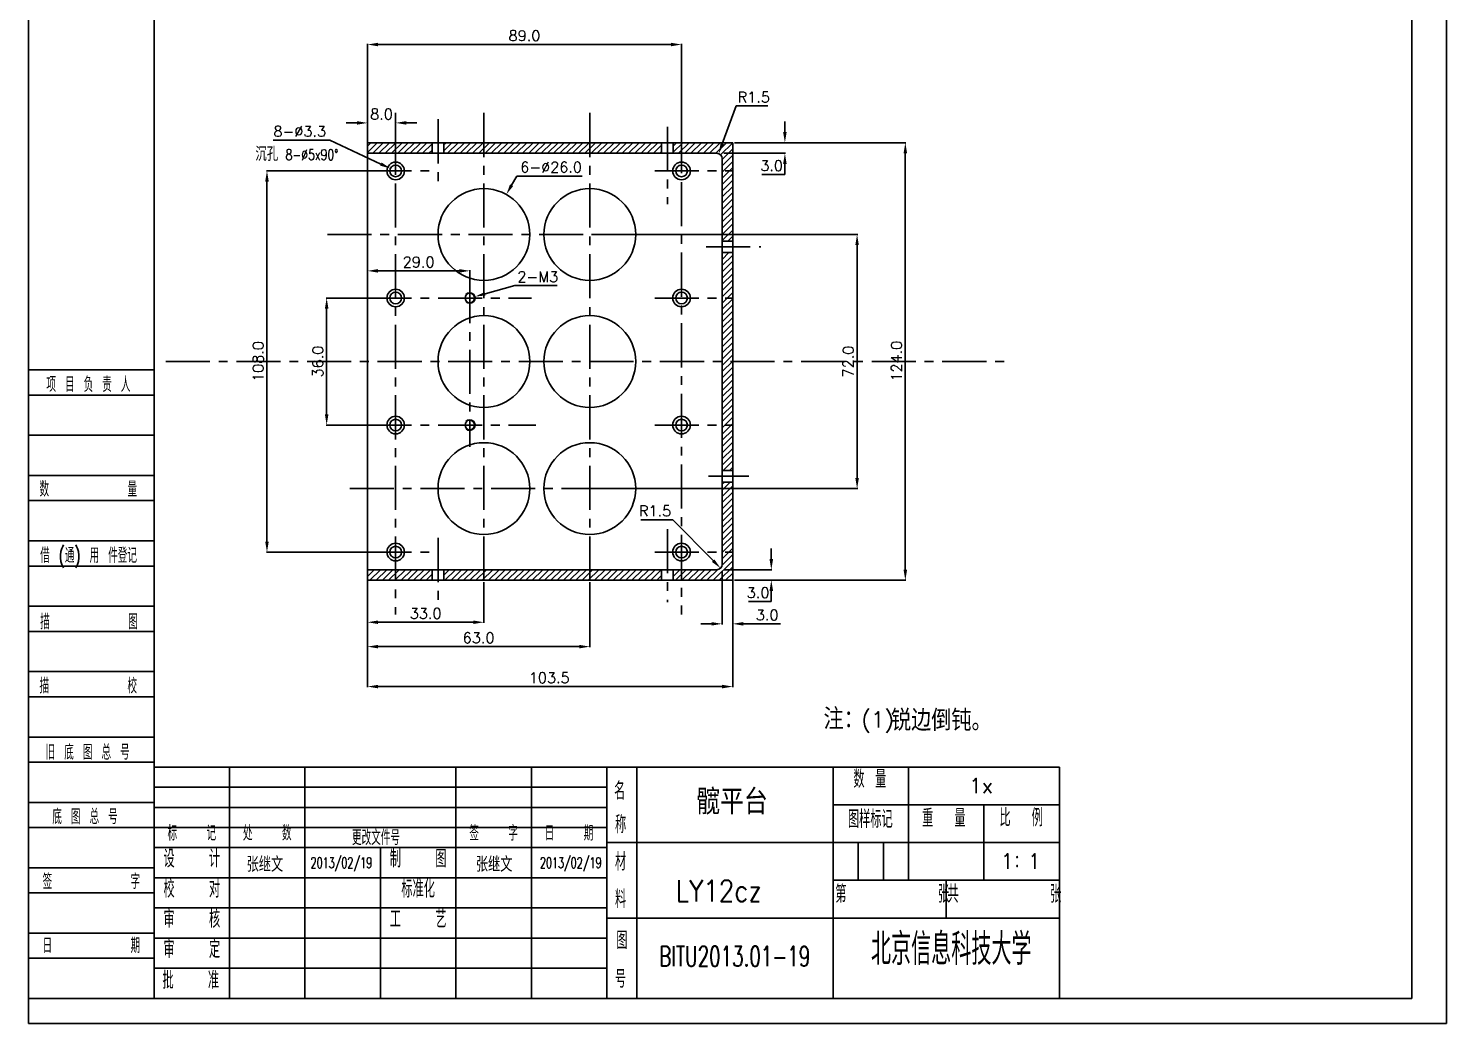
# Model space of a CAD drawing. Extents: x 2854 to 5858, y -1165 to 723.
# Drawn here: x 5456.1 to 5857.9, y -726.4 to -444.3 of the extents above; entities that cross this region are included whole.
import ezdxf
from ezdxf.enums import TextEntityAlignment as Align

# ---------------------------------------------------------------- set-up
doc = ezdxf.new("R2010")
doc.units = 0
doc.header["$MEASUREMENT"] = 0
doc.linetypes.add('PF_CENTER', pattern=[2, 1.25, -0.25, 0.25, -0.25])
doc.layers.get('0').update_dxf_attribs({"linetype": 'CONTINUOUS'})
doc.layers.get('DEFPOINTS').update_dxf_attribs({"linetype": 'CONTINUOUS'})
for name, color, linetype in [('SMPEN_CENTER', 4, 'PF_CENTER'), ('SMPEN_DIM', 3, 'CONTINUOUS'), ('SMPEN_HATCH', 6, 'CONTINUOUS'), ('SMPEN_TEXT', 6, 'CONTINUOUS'), ('SMPEN_THICK', 7, 'CONTINUOUS')]:
    doc.layers.add(name, color=color, linetype=linetype)
doc.styles.get("Standard").update_dxf_attribs({"font": 'txt.shx', "bigfont": 'hshztxt.shx'})
doc.dimstyles.get("Standard").update_dxf_attribs({"dimtxt": 3, "dimasz": 3, "dimexe": 0.18, "dimexo": 0.5, "dimgap": 1, "dimtad": 1, "dimtoh": 1, "dimdec": 1, "dimzin": 0, "dimdsep": 46, "dimtxsty": 'Standard', "dimcen": 0, "dimadec": 1, "dimazin": 0, "dimtfac": 1, "dimtdec": 1, "dimtofl": 0, "dimtmove": 0, "dimatfit": 3, "dimfxl": 0, "dimtolj": 1, "dimtzin": 0, "dimarcsym": 0})
doc.dimstyles.new('STANDARD$0', dxfattribs={"dimtxt": 3, "dimasz": 3, "dimexe": 0.18, "dimexo": 0.5, "dimgap": 1, "dimtad": 1, "dimtoh": 1, "dimdec": 1, "dimzin": 0, "dimdsep": 46, "dimtxsty": 'Standard', "dimcen": 0, "dimadec": 1, "dimazin": 0, "dimtfac": 1, "dimtdec": 1, "dimtofl": 0, "dimtmove": 0, "dimatfit": 3, "dimfxl": 0, "dimtolj": 1, "dimtzin": 0, "dimarcsym": 0})

# ---------------------------------------------------------------- blocks, each defined once
blk = doc.blocks.new('ADDBOX')
for p, q in [((0, 125), (0, 0)), ((0, 125), (25, 125)), ((25, 0), (25, 125))]:
    blk.add_line(p, q)
at = {"color": 1}
for p, q in [((0, 120), (25, 120)), ((0, 99), (25, 99)), ((0, 86), (25, 86)), ((0, 73), (25, 73)), ((0, 60), (25, 60)), ((0, 47), (25, 47)), ((0, 21), (25, 21)), ((0, 8), (25, 8))]:
    blk.add_line(p, q, dxfattribs=at)
for points in [[(0, 112), (25, 112)], [(0, 34), (25, 34)]]:
    blk.add_lwpolyline(points, dxfattribs=at)
for points in [[(0, 104), (25, 104)], [(0, 91), (25, 91)], [(0, 78), (25, 78)], [(0, 65), (25, 65)], [(0, 52), (25, 52)], [(0, 39), (25, 39)], [(0, 26), (25, 26)], [(0, 13), (25, 13)], [(0, 0), (25, 0)]]:
    blk.add_lwpolyline(points)
at = {"color": 1, "width": 0.67}
for s, p in [('项 目 负 责 人', (3.58, 120.61)), ('数        量', (2.2, 99.8)), ('借 (通) 用 件登记', (2.35, 86.62)), ('描        图', (2.35, 73.41)), ('描        校', (2.2, 60.68)), ('旧 底 图 总 号', (3.43, 47.48)), (' 底 图 总 号', (2.97, 34.66)), ('签        字', (2.82, 21.77)), ('日        期', (2.82, 9.04))]:
    blk.add_text(s, height=3, dxfattribs=at).set_placement(p)
at = {"color": 1, "ltscale": 20, "width": 0.67}
blk.add_attdef('PRJMANAGER', text='', height=3.5, dxfattribs=at).set_placement((1.5, 113), align=Align.BOTTOM_LEFT)
at = {"color": 1, "width": 0.67}
for tag, p in [('NUM', (1.5, 92)), ('DRAFTER', (1.5, 66)), ('DVERI', (1.5, 53)), ('OLDDRAWNO', (1.5, 40)), ('DRAWNO', (1.5, 27)), ('SIGNER', (1.5, 14)), ('DATE', (1.5, 1))]:
    blk.add_attdef(tag, text='', height=3.5, dxfattribs=at).set_placement(p, align=Align.BOTTOM_LEFT)
blk = doc.blocks.new('*D528')
at = {"layer": 'DEFPOINTS', "color": 0, "ltscale": 10}
for p in [(5558.67, -484.03), (5561.66, -485.43)]:
    blk.add_point(p, dxfattribs=at)
at = {"layer": 'SMPEN_DIM', "color": 0, "lineweight": -2, "ltscale": 10}
for p, q in [((5525.49, -476), (5541.49, -476)), ((5541.49, -476), (5555.95, -482.76))]:
    blk.add_line(p, q, dxfattribs=at)
at = {"layer": 'SMPEN_DIM', "color": 0, "ltscale": 10}
blk.add_solid([(5556.16, -482.31), (5555.74, -483.21), (5558.67, -484.03)], dxfattribs=at)
at = {"layer": 'SMPEN_DIM', "color": 0, "ltscale": 10, "insert": (5532.99, -473.5), "char_height": 3, "attachment_point": 5}
blk.add_mtext('\\A1;8-∅3.3', dxfattribs=at)
blk = doc.blocks.new('*D527')
at = {"layer": 'DEFPOINTS', "color": 0, "ltscale": 10}
for p in [(5591.53, -491.39), (5578.8, -514.06)]:
    blk.add_point(p, dxfattribs=at)
at = {"layer": 'SMPEN_DIM', "color": 0, "lineweight": -2, "ltscale": 10}
for p, q in [((5594.46, -486.16), (5592.99, -488.78)), ((5612.96, -486.16), (5594.46, -486.16))]:
    blk.add_line(p, q, dxfattribs=at)
at = {"layer": 'SMPEN_DIM', "color": 0, "ltscale": 10}
blk.add_solid([(5592.56, -488.53), (5593.43, -489.02), (5591.53, -491.39)], dxfattribs=at)
at = {"layer": 'SMPEN_DIM', "color": 0, "ltscale": 10, "insert": (5604.21, -483.66), "char_height": 3, "attachment_point": 5}
blk.add_mtext('\\A1;6-∅26.0', dxfattribs=at)
blk = doc.blocks.new('*D526')
at = {"layer": 'DEFPOINTS', "color": 0, "ltscale": 10}
for p in [(5615.16, -502.73), (5615.16, -574.73), (5690.9, -574.73)]:
    blk.add_point(p, dxfattribs=at)
at = {"layer": 'SMPEN_DIM', "color": 0, "lineweight": -2, "ltscale": 10}
for p, q in [((5615.66, -502.73), (5691.08, -502.73)), ((5690.9, -505.73), (5690.9, -571.73)), ((5615.66, -574.73), (5691.08, -574.73))]:
    blk.add_line(p, q, dxfattribs=at)
at = {"layer": 'SMPEN_DIM', "color": 0, "ltscale": 10}
for points in [[(5690.4, -505.73), (5691.4, -505.73), (5690.9, -502.73)], [(5690.4, -571.73), (5691.4, -571.73), (5690.9, -574.73)]]:
    blk.add_solid(points, dxfattribs=at)
at = {"layer": 'SMPEN_DIM', "color": 0, "ltscale": 10, "insert": (5688.4, -538.73), "char_height": 3, "attachment_point": 5, "rotation": 90}
blk.add_mtext('\\A1;72.0', dxfattribs=at)
blk = doc.blocks.new('*D525')
at = {"layer": 'DEFPOINTS', "color": 0, "ltscale": 10}
for p in [(5560.16, -484.73), (5523.7, -592.73), (5560.16, -592.73)]:
    blk.add_point(p, dxfattribs=at)
at = {"layer": 'SMPEN_DIM', "color": 0, "lineweight": -2, "ltscale": 10}
for p, q in [((5559.66, -484.73), (5523.52, -484.73)), ((5523.7, -487.73), (5523.7, -589.73)), ((5559.66, -592.73), (5523.52, -592.73))]:
    blk.add_line(p, q, dxfattribs=at)
at = {"layer": 'SMPEN_DIM', "color": 0, "ltscale": 10}
for points in [[(5523.2, -487.73), (5524.2, -487.73), (5523.7, -484.73)], [(5523.2, -589.73), (5524.2, -589.73), (5523.7, -592.73)]]:
    blk.add_solid(points, dxfattribs=at)
at = {"layer": 'SMPEN_DIM', "color": 0, "ltscale": 10, "insert": (5521.2, -538.73), "char_height": 3, "attachment_point": 5, "rotation": 90}
blk.add_mtext('\\A1;108.0', dxfattribs=at)
blk = doc.blocks.new('*D524')
at = {"layer": 'DEFPOINTS', "color": 0, "ltscale": 10}
for p in [(5560.16, -520.73), (5540.61, -556.73), (5560.16, -556.73)]:
    blk.add_point(p, dxfattribs=at)
at = {"layer": 'SMPEN_DIM', "color": 0, "lineweight": -2, "ltscale": 10}
for p, q in [((5559.66, -520.73), (5540.43, -520.73)), ((5540.61, -523.73), (5540.61, -553.73)), ((5559.66, -556.73), (5540.43, -556.73))]:
    blk.add_line(p, q, dxfattribs=at)
at = {"layer": 'SMPEN_DIM', "color": 0, "ltscale": 10}
for points in [[(5540.11, -523.73), (5541.11, -523.73), (5540.61, -520.73)], [(5540.11, -553.73), (5541.11, -553.73), (5540.61, -556.73)]]:
    blk.add_solid(points, dxfattribs=at)
at = {"layer": 'SMPEN_DIM', "color": 0, "ltscale": 10, "insert": (5538.11, -538.73), "char_height": 3, "attachment_point": 5, "rotation": 90}
blk.add_mtext('\\A1;36.0', dxfattribs=at)
blk = doc.blocks.new('*D523')
at = {"layer": 'DEFPOINTS', "color": 0, "ltscale": 10}
for p in [(5641.16, -448.9), (5552.16, -479.73), (5641.16, -484.73)]:
    blk.add_point(p, dxfattribs=at)
at = {"layer": 'SMPEN_DIM', "color": 0, "lineweight": -2, "ltscale": 10}
for p, q in [((5552.16, -479.23), (5552.16, -448.72)), ((5555.16, -448.9), (5638.16, -448.9)), ((5641.16, -484.23), (5641.16, -448.72))]:
    blk.add_line(p, q, dxfattribs=at)
at = {"layer": 'SMPEN_DIM', "color": 0, "ltscale": 10}
for points in [[(5555.16, -448.4), (5555.16, -449.4), (5552.16, -448.9)], [(5638.16, -448.4), (5638.16, -449.4), (5641.16, -448.9)]]:
    blk.add_solid(points, dxfattribs=at)
at = {"layer": 'SMPEN_DIM', "color": 0, "ltscale": 10, "insert": (5596.66, -446.4), "char_height": 3, "attachment_point": 5}
blk.add_mtext('\\A1;89.0', dxfattribs=at)
blk = doc.blocks.new('*D522')
at = {"layer": 'DEFPOINTS', "color": 0, "ltscale": 10}
for p in [(5560.16, -471.11), (5552.16, -479.73), (5560.16, -484.73)]:
    blk.add_point(p, dxfattribs=at)
at = {"layer": 'SMPEN_DIM', "color": 0, "lineweight": -2, "ltscale": 10}
for p, q in [((5549.16, -471.11), (5546.16, -471.11)), ((5552.16, -479.23), (5552.16, -470.93)), ((5560.16, -484.23), (5560.16, -470.93)), ((5563.16, -471.11), (5566.16, -471.11))]:
    blk.add_line(p, q, dxfattribs=at)
at = {"layer": 'SMPEN_DIM', "color": 0, "ltscale": 10}
for points in [[(5549.16, -470.61), (5549.16, -471.61), (5552.16, -471.11)], [(5563.16, -470.61), (5563.16, -471.61), (5560.16, -471.11)]]:
    blk.add_solid(points, dxfattribs=at)
at = {"layer": 'SMPEN_DIM', "color": 0, "ltscale": 10, "insert": (5556.16, -468.61), "char_height": 3, "attachment_point": 5}
blk.add_mtext('\\A1;8.0', dxfattribs=at)
blk = doc.blocks.new('*D521')
at = {"layer": 'DEFPOINTS', "color": 0, "ltscale": 10}
for p in [(5552.16, -600.73), (5615.16, -600.73), (5615.16, -619.52)]:
    blk.add_point(p, dxfattribs=at)
at = {"layer": 'SMPEN_DIM', "color": 0, "lineweight": -2, "ltscale": 10}
for p, q in [((5552.16, -601.23), (5552.16, -619.7)), ((5615.16, -601.23), (5615.16, -619.7)), ((5555.16, -619.52), (5612.16, -619.52))]:
    blk.add_line(p, q, dxfattribs=at)
at = {"layer": 'SMPEN_DIM', "color": 0, "ltscale": 10}
for points in [[(5555.16, -619.02), (5555.16, -620.02), (5552.16, -619.52)], [(5612.16, -619.02), (5612.16, -620.02), (5615.16, -619.52)]]:
    blk.add_solid(points, dxfattribs=at)
at = {"layer": 'SMPEN_DIM', "color": 0, "ltscale": 10, "insert": (5583.66, -617.02), "char_height": 3, "attachment_point": 5}
blk.add_mtext('\\A1;63.0', dxfattribs=at)
blk = doc.blocks.new('*D520')
at = {"layer": 'DEFPOINTS', "color": 0, "ltscale": 10}
for p in [(5552.16, -600.73), (5585.16, -600.73), (5585.16, -612.61)]:
    blk.add_point(p, dxfattribs=at)
at = {"layer": 'SMPEN_DIM', "color": 0, "lineweight": -2, "ltscale": 10}
for p, q in [((5552.16, -601.23), (5552.16, -612.79)), ((5585.16, -601.23), (5585.16, -612.79)), ((5555.16, -612.61), (5582.16, -612.61))]:
    blk.add_line(p, q, dxfattribs=at)
at = {"layer": 'SMPEN_DIM', "color": 0, "ltscale": 10}
for points in [[(5555.16, -612.11), (5555.16, -613.11), (5552.16, -612.61)], [(5582.16, -612.11), (5582.16, -613.11), (5585.16, -612.61)]]:
    blk.add_solid(points, dxfattribs=at)
at = {"layer": 'SMPEN_DIM', "color": 0, "ltscale": 10, "insert": (5568.66, -610.11), "char_height": 3, "attachment_point": 5}
blk.add_mtext('\\A1;33.0', dxfattribs=at)
blk = doc.blocks.new('*D519')
at = {"layer": 'DEFPOINTS', "color": 0, "ltscale": 10}
for p in [(5552.16, -574.73), (5655.66, -574.73), (5655.66, -630.84)]:
    blk.add_point(p, dxfattribs=at)
at = {"layer": 'SMPEN_DIM', "color": 0, "lineweight": -2, "ltscale": 10}
for p, q in [((5552.16, -575.23), (5552.16, -631.02)), ((5655.66, -575.23), (5655.66, -631.02)), ((5555.16, -630.84), (5652.66, -630.84))]:
    blk.add_line(p, q, dxfattribs=at)
at = {"layer": 'SMPEN_DIM', "color": 0, "ltscale": 10}
for points in [[(5555.16, -630.34), (5555.16, -631.34), (5552.16, -630.84)], [(5652.66, -630.34), (5652.66, -631.34), (5655.66, -630.84)]]:
    blk.add_solid(points, dxfattribs=at)
at = {"layer": 'SMPEN_DIM', "color": 0, "ltscale": 10, "insert": (5603.68, -628.34), "char_height": 3, "attachment_point": 5}
blk.add_mtext('\\A1;103.5', dxfattribs=at)
blk = doc.blocks.new('*D518')
at = {"layer": 'DEFPOINTS', "color": 0, "ltscale": 10}
for p in [(5652.66, -597.73), (5655.66, -600.73), (5655.66, -613.06)]:
    blk.add_point(p, dxfattribs=at)
at = {"layer": 'SMPEN_DIM', "color": 0, "lineweight": -2, "ltscale": 10}
for p, q in [((5652.66, -598.23), (5652.66, -613.24)), ((5655.66, -601.23), (5655.66, -613.24)), ((5649.66, -613.06), (5646.66, -613.06)), ((5658.66, -613.06), (5669.16, -613.06))]:
    blk.add_line(p, q, dxfattribs=at)
at = {"layer": 'SMPEN_DIM', "color": 0, "ltscale": 10}
for points in [[(5649.66, -612.56), (5649.66, -613.56), (5652.66, -613.06)], [(5658.66, -612.56), (5658.66, -613.56), (5655.66, -613.06)]]:
    blk.add_solid(points, dxfattribs=at)
at = {"layer": 'SMPEN_DIM', "color": 0, "ltscale": 10, "insert": (5665.41, -610.56), "char_height": 3, "attachment_point": 5}
blk.add_mtext('\\A1;3.0', dxfattribs=at)
blk = doc.blocks.new('*D517')
at = {"layer": 'DEFPOINTS', "color": 0, "ltscale": 10}
for p in [(5652.66, -597.73), (5655.66, -600.73), (5666.59, -600.73)]:
    blk.add_point(p, dxfattribs=at)
at = {"layer": 'SMPEN_DIM', "color": 0, "lineweight": -2, "ltscale": 10}
for p, q in [((5666.59, -594.73), (5666.59, -591.73)), ((5653.16, -597.73), (5666.77, -597.73)), ((5656.16, -600.73), (5666.77, -600.73)), ((5666.59, -606.73), (5660.09, -606.73)), ((5666.59, -603.73), (5666.59, -606.73))]:
    blk.add_line(p, q, dxfattribs=at)
at = {"layer": 'SMPEN_DIM', "color": 0, "ltscale": 10}
for points in [[(5666.09, -594.73), (5667.09, -594.73), (5666.59, -597.73)], [(5666.09, -603.73), (5667.09, -603.73), (5666.59, -600.73)]]:
    blk.add_solid(points, dxfattribs=at)
at = {"layer": 'SMPEN_DIM', "color": 0, "ltscale": 10, "insert": (5662.84, -604.23), "char_height": 3, "attachment_point": 5}
blk.add_mtext('\\A1;3.0', dxfattribs=at)
blk = doc.blocks.new('*D516')
at = {"layer": 'DEFPOINTS', "color": 0, "ltscale": 10}
for p in [(5655.66, -476.73), (5652.66, -479.73), (5670.44, -479.73)]:
    blk.add_point(p, dxfattribs=at)
at = {"layer": 'SMPEN_DIM', "color": 0, "lineweight": -2, "ltscale": 10}
for p, q in [((5670.44, -473.73), (5670.44, -470.73)), ((5656.16, -476.73), (5670.62, -476.73)), ((5653.16, -479.73), (5670.62, -479.73)), ((5670.44, -485.73), (5663.94, -485.73)), ((5670.44, -482.73), (5670.44, -485.73))]:
    blk.add_line(p, q, dxfattribs=at)
at = {"layer": 'SMPEN_DIM', "color": 0, "ltscale": 10}
for points in [[(5669.94, -473.73), (5670.94, -473.73), (5670.44, -476.73)], [(5669.94, -482.73), (5670.94, -482.73), (5670.44, -479.73)]]:
    blk.add_solid(points, dxfattribs=at)
at = {"layer": 'SMPEN_DIM', "color": 0, "ltscale": 10, "insert": (5666.69, -483.23), "char_height": 3, "attachment_point": 5}
blk.add_mtext('\\A1;3.0', dxfattribs=at)
blk = doc.blocks.new('*D515')
at = {"layer": 'DEFPOINTS', "color": 0, "ltscale": 10}
for p in [(5655.66, -476.73), (5655.66, -600.73), (5704.56, -600.73)]:
    blk.add_point(p, dxfattribs=at)
at = {"layer": 'SMPEN_DIM', "color": 0, "lineweight": -2, "ltscale": 10}
for p, q in [((5656.16, -476.73), (5704.74, -476.73)), ((5704.56, -479.73), (5704.56, -597.73)), ((5656.16, -600.73), (5704.74, -600.73))]:
    blk.add_line(p, q, dxfattribs=at)
at = {"layer": 'SMPEN_DIM', "color": 0, "ltscale": 10}
for points in [[(5704.06, -479.73), (5705.06, -479.73), (5704.56, -476.73)], [(5704.06, -597.73), (5705.06, -597.73), (5704.56, -600.73)]]:
    blk.add_solid(points, dxfattribs=at)
at = {"layer": 'SMPEN_DIM', "color": 0, "ltscale": 10, "insert": (5702.06, -538.64), "char_height": 3, "attachment_point": 5, "rotation": 90}
blk.add_mtext('\\A1;124.0', dxfattribs=at)
blk = doc.blocks.new('*D764')
at = {"layer": 'DEFPOINTS', "color": 0, "ltscale": 10}
for p in [(5651.16, -481.23), (5651.68, -479.82)]:
    blk.add_point(p, dxfattribs=at)
at = {"layer": 'SMPEN_DIM', "color": 0, "lineweight": -2, "ltscale": 10}
for p, q in [((5656.64, -466.32), (5652.71, -477)), ((5665.64, -466.32), (5656.64, -466.32))]:
    blk.add_line(p, q, dxfattribs=at)
at = {"layer": 'SMPEN_DIM', "color": 0, "ltscale": 10}
blk.add_solid([(5652.24, -476.83), (5653.18, -477.18), (5651.68, -479.82)], dxfattribs=at)
at = {"layer": 'SMPEN_DIM', "color": 0, "ltscale": 10, "insert": (5661.64, -463.82), "char_height": 3, "attachment_point": 5}
blk.add_mtext('\\A1;R1.5', dxfattribs=at)
blk = doc.blocks.new('*D765')
at = {"layer": 'DEFPOINTS', "color": 0, "ltscale": 10}
for p in [(5651.16, -596.23), (5652.22, -597.3)]:
    blk.add_point(p, dxfattribs=at)
at = {"layer": 'SMPEN_DIM', "color": 0, "lineweight": -2, "ltscale": 10}
for p, q in [((5629.67, -583.57), (5638.67, -583.57)), ((5638.67, -583.57), (5650.11, -595.16))]:
    blk.add_line(p, q, dxfattribs=at)
at = {"layer": 'SMPEN_DIM', "color": 0, "ltscale": 10}
blk.add_solid([(5650.46, -594.81), (5649.75, -595.51), (5652.22, -597.3)], dxfattribs=at)
at = {"layer": 'SMPEN_DIM', "color": 0, "ltscale": 10, "insert": (5633.67, -581.07), "char_height": 3, "attachment_point": 5}
blk.add_mtext('\\A1;R1.5', dxfattribs=at)
blk = doc.blocks.new('*D766')
at = {"layer": 'DEFPOINTS', "color": 0, "ltscale": 10}
for p in [(5579.72, -521.13), (5582.61, -520.33)]:
    blk.add_point(p, dxfattribs=at)
at = {"layer": 'SMPEN_DIM', "color": 0, "lineweight": -2, "ltscale": 10}
for p, q in [((5593.93, -517.2), (5585.5, -519.53)), ((5605.93, -517.2), (5593.93, -517.2))]:
    blk.add_line(p, q, dxfattribs=at)
at = {"layer": 'SMPEN_DIM', "color": 0, "ltscale": 10}
blk.add_solid([(5585.37, -519.05), (5585.63, -520.01), (5582.61, -520.33)], dxfattribs=at)
at = {"layer": 'SMPEN_DIM', "color": 0, "ltscale": 10, "insert": (5600.43, -514.7), "char_height": 3, "attachment_point": 5}
blk.add_mtext('\\A1;2-M3', dxfattribs=at)
blk = doc.blocks.new('*D767')
at = {"layer": 'DEFPOINTS', "color": 0, "ltscale": 10}
for p in [(5552.16, -513.04), (5552.16, -520.73), (5581.16, -520.73)]:
    blk.add_point(p, dxfattribs=at)
at = {"layer": 'SMPEN_DIM', "color": 0, "lineweight": -2, "ltscale": 10}
for p, q in [((5552.16, -520.23), (5552.16, -512.86)), ((5578.16, -513.04), (5555.16, -513.04)), ((5581.16, -520.23), (5581.16, -512.86))]:
    blk.add_line(p, q, dxfattribs=at)
at = {"layer": 'SMPEN_DIM', "color": 0, "ltscale": 10}
for points in [[(5555.16, -512.54), (5555.16, -513.54), (5552.16, -513.04)], [(5578.16, -512.54), (5578.16, -513.54), (5581.16, -513.04)]]:
    blk.add_solid(points, dxfattribs=at)
at = {"layer": 'SMPEN_DIM', "color": 0, "ltscale": 10, "insert": (5566.66, -510.54), "char_height": 3, "attachment_point": 5}
blk.add_mtext('\\A1;29.0', dxfattribs=at)

msp = doc.modelspace()

# ---------------------------------------------------------------- hatches: boundary and pattern name
at = {"layer": 'SMPEN_HATCH', "ltscale": 10}
h = msp.add_hatch(dxfattribs=at)
h.set_pattern_fill('ANSI31', color=256, scale=10, style=0)
h.paths.add_polyline_path([(5560.16, -479.73), (5560.16, -476.73), (5552.16, -476.73), (5552.16, -479.73)])
h.paths.add_polyline_path([(5570.51, -479.73), (5570.51, -476.73), (5560.16, -476.73), (5560.16, -479.73)])
h.paths.add_polyline_path([(5585.16, -479.73), (5585.16, -476.73), (5573.81, -476.73), (5573.81, -479.73)])
h.paths.add_polyline_path([(5615.16, -479.73), (5615.16, -476.73), (5585.16, -476.73), (5585.16, -479.73)])
h.paths.add_polyline_path([(5615.16, -476.73), (5615.16, -479.73), (5635.51, -479.73), (5635.51, -476.73)])
h.paths.add_polyline_path([(5638.81, -479.73), (5641.16, -479.73), (5641.16, -476.73), (5638.81, -476.73)])
h.paths.add_polyline_path([(5651.16, -479.73, -0.414214), (5652.66, -481.23), (5652.66, -484.73), (5655.66, -484.73), (5655.66, -476.73), (5641.16, -476.73), (5641.16, -479.73)])
h.paths.add_polyline_path([(5655.66, -484.73), (5652.66, -484.73), (5652.66, -502.73), (5655.66, -502.73)])
h.paths.add_polyline_path([(5652.66, -504.58), (5655.66, -504.58), (5655.66, -502.73), (5652.66, -502.73)])
h.paths.add_polyline_path([(5655.66, -507.88), (5652.66, -507.88), (5652.66, -520.73), (5655.66, -520.73)])
h.paths.add_polyline_path([(5652.66, -538.73), (5655.66, -538.73), (5655.66, -520.73), (5652.66, -520.73)])
h.paths.add_polyline_path([(5652.66, -556.73), (5655.66, -556.73), (5655.66, -538.73), (5652.66, -538.73)])
h.paths.add_polyline_path([(5655.66, -556.73), (5652.66, -556.73), (5652.66, -569.58), (5655.66, -569.58)])
h.paths.add_polyline_path([(5652.66, -572.88), (5652.66, -574.73), (5655.66, -574.73), (5655.66, -572.88)])
h.paths.add_polyline_path([(5652.66, -592.73), (5655.66, -592.73), (5655.66, -574.73), (5652.66, -574.73)])
h.paths.add_polyline_path([(5655.66, -592.73), (5652.66, -592.73), (5652.66, -596.23, -0.414214), (5651.16, -597.73), (5641.16, -597.73), (5641.16, -600.73), (5655.66, -600.73)])
h.paths.add_polyline_path([(5638.81, -600.73), (5641.16, -600.73), (5641.16, -597.73), (5638.81, -597.73)])
h.paths.add_polyline_path([(5615.16, -597.73), (5615.16, -600.73), (5635.51, -600.73), (5635.51, -597.73)])
h.paths.add_polyline_path([(5615.16, -600.73), (5615.16, -597.73), (5585.16, -597.73), (5585.16, -600.73)])
h.paths.add_polyline_path([(5585.16, -600.73), (5585.16, -597.73), (5573.81, -597.73), (5573.81, -600.73)])
h.paths.add_polyline_path([(5560.16, -597.73), (5560.16, -600.73), (5570.51, -600.73), (5570.51, -597.73)])
h.paths.add_polyline_path([(5552.16, -597.73), (5552.16, -600.73), (5560.16, -600.73), (5560.16, -597.73)])

# ---------------------------------------------------------------- linework, layer by layer
at = {"linetype": 'Continuous'}
for p, q in [((5491.72, -719.23), (5491.72, -310.25)), ((5848.05, -719.23), (5848.05, -310.25))]:
    msp.add_line(p, q, dxfattribs=at)
at = {"ltscale": 10}
for p, q in [((5552.16, -476.73), (5655.66, -476.73)), ((5552.16, -476.73), (5552.16, -600.73)), ((5570.51, -476.73), (5570.51, -479.73)), ((5573.81, -476.73), (5573.81, -479.73)), ((5573.81, -476.73), (5573.81, -479.73)), ((5635.51, -476.73), (5635.51, -479.73)), ((5638.81, -476.73), (5638.81, -479.73)), ((5655.66, -476.73), (5655.66, -600.73)), ((5552.16, -479.73), (5651.16, -479.73)), ((5652.66, -481.23), (5652.66, -596.23)), ((5652.66, -504.58), (5655.66, -504.58)), ((5652.66, -507.88), (5655.66, -507.88)), ((5652.66, -569.58), (5655.66, -569.58)), ((5652.66, -572.88), (5655.66, -572.88)), ((5552.16, -597.73), (5651.16, -597.73)), ((5570.51, -597.73), (5570.51, -600.73)), ((5573.81, -597.73), (5573.81, -600.73)), ((5573.81, -597.73), (5573.81, -600.73)), ((5635.51, -597.73), (5635.51, -600.73)), ((5638.81, -597.73), (5638.81, -600.73)), ((5552.16, -600.73), (5655.66, -600.73)), ((5748.22, -653.68), (5748.22, -719.23))]:
    msp.add_line(p, q, dxfattribs=at)
at = {"color": 7}
for p, q in [((5491.72, -653.68), (5748.22, -653.68)), ((5491.72, -653.68), (5748.22, -653.68)), ((5491.72, -719.23), (5491.72, -653.68)), ((5619.97, -719.23), (5619.97, -653.68)), ((5684.1, -719.23), (5684.1, -653.68)), ((5619.97, -675.05), (5748.22, -675.05)), ((5491.72, -676.48), (5619.97, -676.48)), ((5619.97, -696.43), (5748.22, -696.43))]:
    msp.add_line(p, q, dxfattribs=at)
at = {"color": 6}
for p, q in [((5513.1, -719.23), (5513.1, -653.68)), ((5534.47, -719.23), (5534.47, -653.68)), ((5577.22, -719.23), (5577.22, -653.68)), ((5598.6, -719.23), (5598.6, -653.68)), ((5628.52, -719.23), (5628.52, -653.68)), ((5705.47, -653.68), (5705.47, -685.74)), ((5491.72, -659.38), (5619.97, -659.38)), ((5491.72, -665.08), (5619.97, -665.08)), ((5726.85, -664.37), (5726.85, -685.74)), ((5491.72, -670.78), (5619.97, -670.78)), ((5691.22, -675.05), (5691.22, -685.74)), ((5698.35, -675.05), (5698.35, -685.74)), ((5555.85, -719.23), (5555.85, -676.48)), ((5491.72, -685.03), (5619.97, -685.03)), ((5716.16, -685.74), (5716.16, -696.43)), ((5491.72, -693.58), (5619.97, -693.58)), ((5491.72, -702.13), (5619.97, -702.13)), ((5491.72, -710.68), (5619.97, -710.68))]:
    msp.add_line(p, q, dxfattribs=at)
msp.add_line((5491.72, -719.23), (5848.05, -719.23))
at = {"ltscale": 10}
for centre, radius in [((5560.16, -484.73), 2.5), ((5560.16, -484.73), 1.65), ((5641.16, -484.73), 2.5), ((5641.16, -484.73), 1.65), ((5585.16, -502.73), 13), ((5615.16, -502.73), 13), ((5560.16, -520.73), 2.5), ((5641.16, -520.73), 2.5), ((5560.16, -520.73), 1.65), ((5581.16, -520.73), 1.35), ((5641.16, -520.73), 1.65), ((5585.16, -538.73), 13), ((5615.16, -538.73), 13), ((5560.16, -556.73), 2.5), ((5641.16, -556.73), 2.5), ((5560.16, -556.73), 1.65), ((5581.16, -556.73), 1.35), ((5641.16, -556.73), 1.65), ((5585.16, -574.73), 13), ((5615.16, -574.73), 13), ((5560.16, -592.73), 2.5), ((5641.16, -592.73), 2.5), ((5560.16, -592.73), 1.65), ((5641.16, -592.73), 1.65)]:
    msp.add_circle(centre, radius, dxfattribs=at)
for centre, start, end in [((5651.16, -481.23), 0, 90), ((5581.16, -520.73), 227.2439, 137.2439), ((5581.16, -556.73), 227.2439, 137.2439), ((5651.16, -596.23), 270, 0)]:
    msp.add_arc(centre, 1.5, start, end, dxfattribs=at)
at = {"layer": 'SMPEN_CENTER', "ltscale": 10}
for p, q in [((5560.16, -468.29), (5560.16, -610.44)), ((5572.16, -470.08), (5572.16, -489.7)), ((5585.16, -468.29), (5585.16, -610.44)), ((5615.16, -468.29), (5615.16, -610.44)), ((5641.16, -467.88), (5641.16, -610.46)), ((5637.16, -472.18), (5637.16, -494.16)), ((5552.16, -484.73), (5571.67, -484.73)), ((5633.55, -484.73), (5655.66, -484.73)), ((5540.81, -502.73), (5655.66, -502.73)), ((5648.11, -506.23), (5663.59, -506.23)), ((5581.16, -515.38), (5581.16, -562.91)), ((5552.16, -520.73), (5598.66, -520.73)), ((5633.55, -520.73), (5655.66, -520.73)), ((5495.04, -538.73), (5733.63, -538.73)), ((5552.16, -556.73), (5599.92, -556.73)), ((5633.55, -556.73), (5655.66, -556.73)), ((5648.77, -571.23), (5660.22, -571.23)), ((5547.18, -574.73), (5655.66, -574.73)), ((5637.16, -586.24), (5637.16, -606.91)), ((5572.16, -588.72), (5572.16, -607.84)), ((5552.16, -592.73), (5571.67, -592.73)), ((5633.55, -592.73), (5655.66, -592.73))]:
    msp.add_line(p, q, dxfattribs=at)
at = {"layer": 'SMPEN_THICK', "color": 1, "linetype": 'Continuous'}
for p, q in [((5456.1, -726.35), (5456.1, -303.13)), ((5857.93, -726.35), (5857.93, -303.13)), ((5456.1, -726.35), (5456.1, -444.2))]:
    msp.add_line(p, q, dxfattribs=at)
at = {"layer": 'SMPEN_THICK', "color": 7, "linetype": 'Continuous'}
msp.add_line((5491.72, -633.73), (5491.72, -623.75), dxfattribs=at)
at = {"layer": 'SMPEN_THICK'}
for p, q in [((5684.1, -664.37), (5748.22, -664.37)), ((5684.1, -685.74), (5748.22, -685.74))]:
    msp.add_line(p, q, dxfattribs=at)
at = {"layer": 'SMPEN_THICK', "color": 1}
msp.add_line((5456.1, -726.35), (5857.93, -726.35), dxfattribs=at)

# ---------------------------------------------------------------- block references
at = {"layer": 'SMPEN_THICK', "xscale": 1.425000000000068, "yscale": 1.424999999999727, "zscale": 1.425}
msp.add_blockref('ADDBOX', (5456.1, -719.23), dxfattribs=at)

# ---------------------------------------------------------------- texts
at = {"color": 6, "width": 0.67}
for s, height, p in [('数 量', 4.988, (5694.51, -661.03)), ('图样标记', 4.988, (5694.64, -672.39)), ('重  量', 4.988, (5715.46, -672.1)), ('比  例', 4.988, (5737.38, -671.96)), ('标   记', 4.275, (5502.41, -675.77)), ('处   数', 4.275, (5523.78, -675.77)), ('签   字', 4.275, (5587.91, -675.77)), ('日   期', 4.275, (5609.28, -675.77)), ('设   计', 4.988, (5502.41, -683.6)), ('制   图', 4.988, (5566.53, -683.6)), ('校   对', 4.988, (5502.41, -692.15)), ('标准化', 4.988, (5566.53, -692.15)), ('第        张', 4.988, (5700.85, -693.59)), ('共        张', 4.988, (5732.63, -693.59)), ('审   核', 4.988, (5502.41, -700.7)), ('工   艺', 4.988, (5566.53, -700.7)), ('审   定', 4.988, (5502.41, -709.25)), ('批   准', 4.988, (5502.11, -718.03))]:
    msp.add_text(s, height=height, dxfattribs=at).set_placement(p, align=Align.BOTTOM_CENTER)
at = {"color": 6}
for s, height, width, p in [('名', 4.99, 0.67, (5622.04, -662.92)), ('称', 4.99, 0.67, (5622.31, -672.4)), ('更改文件号', 4.275, 0.67, (5547.79, -675.77)), ('材', 4.99, 0.667, (5622.31, -682.97)), ('料', 4.99, 0.67, (5622.31, -693.55)), ('图', 4.99, 0.67, (5622.68, -705.22)), ('号', 4.99, 0.67, (5622.31, -716.16))]:
    msp.add_text(s, height=height, dxfattribs=dict(at, width=width)).set_placement(p)
at = {"layer": 'SMPEN_DIM'}
for s, height, width, p in [('沉孔', 4, 0.85, (5523.63, -479.73)), ('8-%%C5x90%%D', 3, 0.75, (5536.44, -480.12))]:
    msp.add_text(s, height=height, dxfattribs=dict(at, width=width)).set_placement(p, align=Align.MIDDLE)
for s, height, p in [('注：', 6, (5687.08, -639.67)), ('(1)', 4.5, (5696.74, -640.51)), ('锐边倒钝。', 6, (5714.76, -640.08))]:
    msp.add_text(s, height=height, dxfattribs=at).set_placement(p, align=Align.MIDDLE)
at = {"layer": 'SMPEN_DIM', "ltscale": 8}
for s, p in [('1x', (5726.02, -658.94)), ('1：1', (5737.25, -680.32))]:
    msp.add_text(s, height=4.275, dxfattribs=at).set_placement(p, align=Align.MIDDLE)
for s, height, width, p in [('张继文', 4.275, 0.85, (5523.11, -680.98)), ('2013/02/19', 3, 0.6667, (5544.77, -680.98)), ('张继文', 4.275, 0.85, (5588.06, -680.98)), ('2013/02/19', 3, 0.6667, (5609.75, -680.98)), ('LY12cz', 6.063, 0.85, (5651.69, -688.71)), ('BITU2013.01-19', 5.7, 0.6667, (5656.22, -707.26))]:
    msp.add_text(s, height=height, dxfattribs=dict(at, width=width)).set_placement(p, align=Align.MIDDLE)
at = {"layer": 'SMPEN_HATCH'}
msp.add_text('髋平台', height=7.125, dxfattribs=at).set_placement((5655.45, -663.12), align=Align.MIDDLE)
at = {"layer": 'SMPEN_TEXT', "width": 0.667}
msp.add_text('北京信息科技大学', height=8.977, dxfattribs=at).set_placement((5717.58, -712.41), align=Align.BOTTOM_CENTER)

# ---------------------------------------------------------------- dimensions: what is measured, and where the dimension line sits
at = {"layer": 'SMPEN_DIM', "ltscale": 10}
for base, p1, p2, picture, middle in [((5641.16, -448.9), (5552.16, -479.73), (5641.16, -484.73), '*D523', (5596.66, -446.4)), ((5560.16, -471.11), (5552.16, -479.73), (5560.16, -484.73), '*D522', (5556.16, -468.61)), ((5552.16, -513.04), (5581.16, -520.73), (5552.16, -520.73), '*D767', (5566.66, -510.54)), ((5655.66, -613.06), (5652.66, -597.73), (5655.66, -600.73), '*D518', (5665.41, -610.56)), ((5615.16, -619.52), (5552.16, -600.73), (5615.16, -600.73), '*D521', (5583.66, -617.02)), ((5585.16, -612.61), (5552.16, -600.73), (5585.16, -600.73), '*D520', (5568.66, -610.11))]:
    dim = msp.add_linear_dim(base=base, p1=p1, p2=p2, dimstyle='STANDARD$0', dxfattribs=at)
    dim.commit()
    dim.dimension.update_dxf_attribs({"geometry": picture, "text_midpoint": middle})
dim = msp.add_radius_dim(center=(5651.16, -481.23), mpoint=(5651.68, -479.82), dimstyle='Standard', dxfattribs=at)
dim.commit()
dim.dimension.update_dxf_attribs({"geometry": '*D764', "text_midpoint": (5661.64, -466.32), "dimtype": 164})
for p1, p2, text, picture, middle in [((5561.66, -485.43), (5558.67, -484.03), '8-<>', '*D528', (5532.99, -476)), ((5579.72, -521.13), (5582.61, -520.33), '2-M3', '*D766', (5600.43, -517.2))]:
    dim = msp.add_diameter_dim_2p(p1=p1, p2=p2, text=text, dimstyle='Standard', dxfattribs=at)
    dim.commit()
    dim.dimension.update_dxf_attribs({"geometry": picture, "text_midpoint": middle, "dimtype": 163})
for base, p1, p2, picture, middle in [((5670.44, -479.73), (5655.66, -476.73), (5652.66, -479.73), '*D516', (5666.69, -483.23)), ((5523.7, -592.73), (5560.16, -484.73), (5560.16, -592.73), '*D525', (5521.2, -538.73)), ((5690.9, -574.73), (5615.16, -502.73), (5615.16, -574.73), '*D526', (5688.4, -538.73)), ((5540.61, -556.73), (5560.16, -520.73), (5560.16, -556.73), '*D524', (5538.11, -538.73)), ((5666.59, -600.73), (5652.66, -597.73), (5655.66, -600.73), '*D517', (5662.84, -604.23))]:
    dim = msp.add_linear_dim(base=base, p1=p1, p2=p2, angle=90, dimstyle='STANDARD$0', dxfattribs=at)
    dim.commit()
    dim.dimension.update_dxf_attribs({"geometry": picture, "text_midpoint": middle})
dim = msp.add_linear_dim(base=(5704.56, -600.73), p1=(5655.66, -476.73), p2=(5655.66, -600.73), angle=90, dimstyle='STANDARD$0', dxfattribs=at)
dim.commit()
dim.dimension.update_dxf_attribs({"geometry": '*D515', "text_midpoint": (5704.56, -538.64), "dimtype": 160})
dim = msp.add_diameter_dim_2p(p1=(5578.8, -514.06), p2=(5591.53, -491.39), text='6-<>', dimstyle='Standard', dxfattribs=at)
dim.commit()
dim.dimension.update_dxf_attribs({"geometry": '*D527', "text_midpoint": (5604.21, -483.66)})
dim = msp.add_linear_dim(base=(5655.66, -630.84), p1=(5552.16, -574.73), p2=(5655.66, -574.73), dimstyle='STANDARD$0', dxfattribs=at)
dim.commit()
dim.dimension.update_dxf_attribs({"geometry": '*D519', "text_midpoint": (5603.68, -630.84), "dimtype": 160})
dim = msp.add_radius_dim(center=(5651.16, -596.23), mpoint=(5652.22, -597.3), dimstyle='Standard', override={"dimtmove": 1}, dxfattribs=at)
dim.commit()
dim.dimension.update_dxf_attribs({"geometry": '*D765', "text_midpoint": (5638.67, -583.57), "dimtype": 164})

doc.saveas('drawing.dxf')
